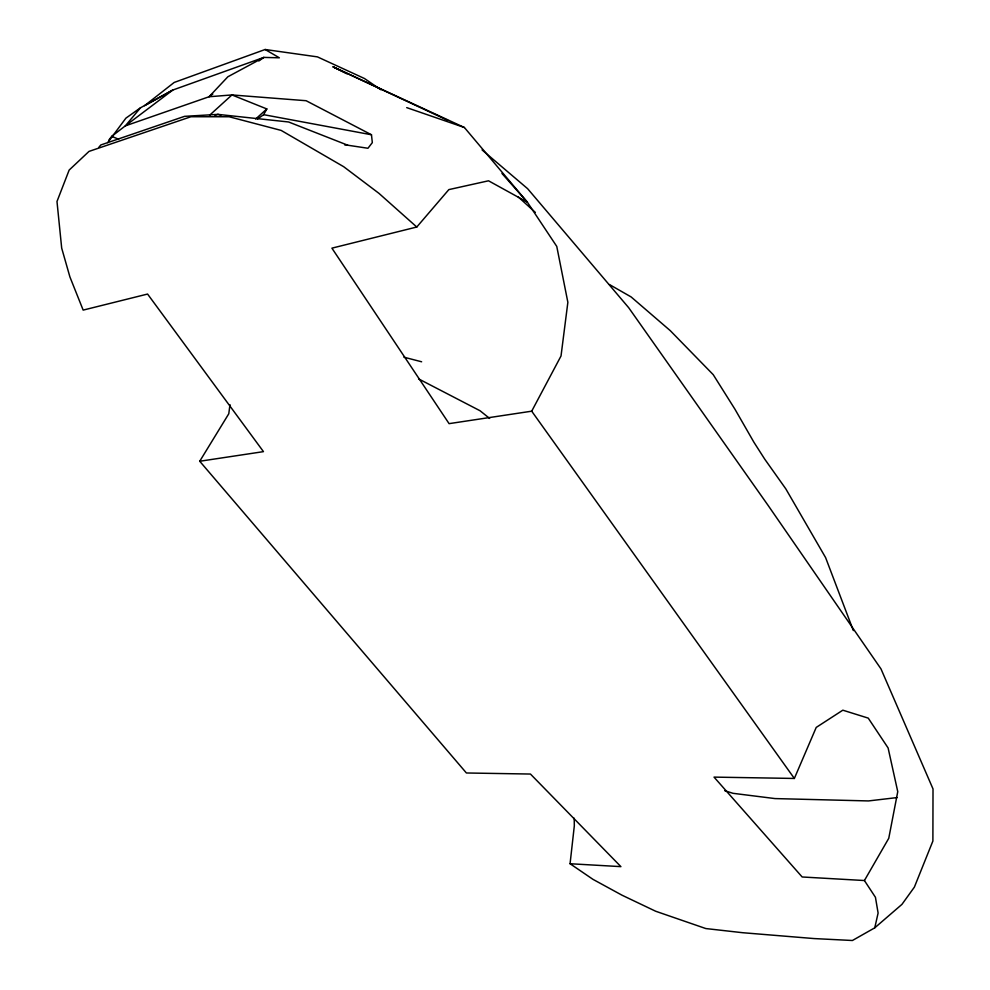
<?xml version="1.0" encoding="UTF-8"?>
<svg xmlns="http://www.w3.org/2000/svg" width="990" height="990" viewBox="0 0 990 990"><rect width="100%" height="100%" fill="white"/><g stroke="black" fill="none" stroke-linecap="round" stroke-linejoin="round"><path stroke-width="1.49" d="M482.081 149.935L527.596 188.669L628.7 307.717L768.166 505.494L880.989 668.906L933.013 788.931L932.889 841.03L914.376 887.127L901.952 904.365L874.764 927.828L852.415 940.5L814.102 938.57L742.698 932.716L705.833 928.558L655.677 911.246L622.029 895.207L592.998 879.368L570.067 863.738L574.324 825.809L574.2 818.21M229.989 404.65L228.777 413.771L199.733 461.253L466.401 772.98L530.454 774.044L620.903 866.634L570.067 863.738M874.764 927.828L878.105 913.04L875.445 897.299L864.418 880.531L802.16 876.979L714.038 777.113L794.351 778.449L816.218 727.427L842.824 710.189L868.242 718.121L888.104 747.957L897.757 791.666L888.76 838.307L864.418 880.531M501.955 173.436L527.373 202.208L488.528 180.799L448.841 189.61L416.778 227.019L331.91 248.156L449.089 423.646L531.704 411.184L561.021 355.979L567.864 302.309L556.764 246.411L527.373 202.208L464.397 127.512L333.086 66.85L346.76 73.755M257.511 119.01L263.637 114.667L266.83 108.95L231.945 94.941L209.063 96.748L125.322 125.866L111.684 136.373L108.888 140.011M107.712 142.622L125.903 118.144L140.506 107.786L172.829 90.028L263.823 57.408L279.353 57.804L265.134 49.5L174.178 82.455L144.54 105.695L172.829 90.028L125.322 125.866L140.506 107.786M98.926 147.201L100.832 144.961L184.548 116.35L217.911 114.382L288.585 121.98L347.775 145.221L367.958 148.265L372.327 142.622L371.473 134.764L306.12 100.72L231.945 94.941L209.583 115.261M255.643 119.035L266.83 108.95M212.788 94.062L209.063 96.748L227.861 76.775L263.823 57.408L258.836 60.984M214.991 115.36L217.911 114.382L220.894 115.149M199.733 461.253L263.464 451.638L147.572 294.055L83.16 310.105L69.906 276.915L61.689 248.119L56.987 201.49L69.151 170.082L89.001 151.408L190.946 116.733L229.16 116.758L281.148 130.408L343.679 166.704L378.935 193.335L416.778 227.019M897.2 797.569L868.477 800.935L775.034 798.584L732.996 793.312L724.742 790.701M344.743 144.936L347.775 145.221M265.134 49.5L317.431 56.876L364.469 78.519L380.952 89.781M263.637 114.667L371.473 134.764M403.92 357.192L421.629 361.783M406.717 107.625L464.397 127.512M111.684 136.373L118.689 139.244M333.086 66.85L447.851 120.396M418.584 378.885L480.026 410.739L489.629 418.424M609.432 284.538L631.113 296.926L670.242 330.623L713.221 374.666L734.927 409.179L753.91 442.233L764.738 459.162L785.837 488.899L825.598 557.593L853.355 630.593M518.154 196.849L535.318 212.392M531.704 411.184L794.351 778.449"/></g></svg>
